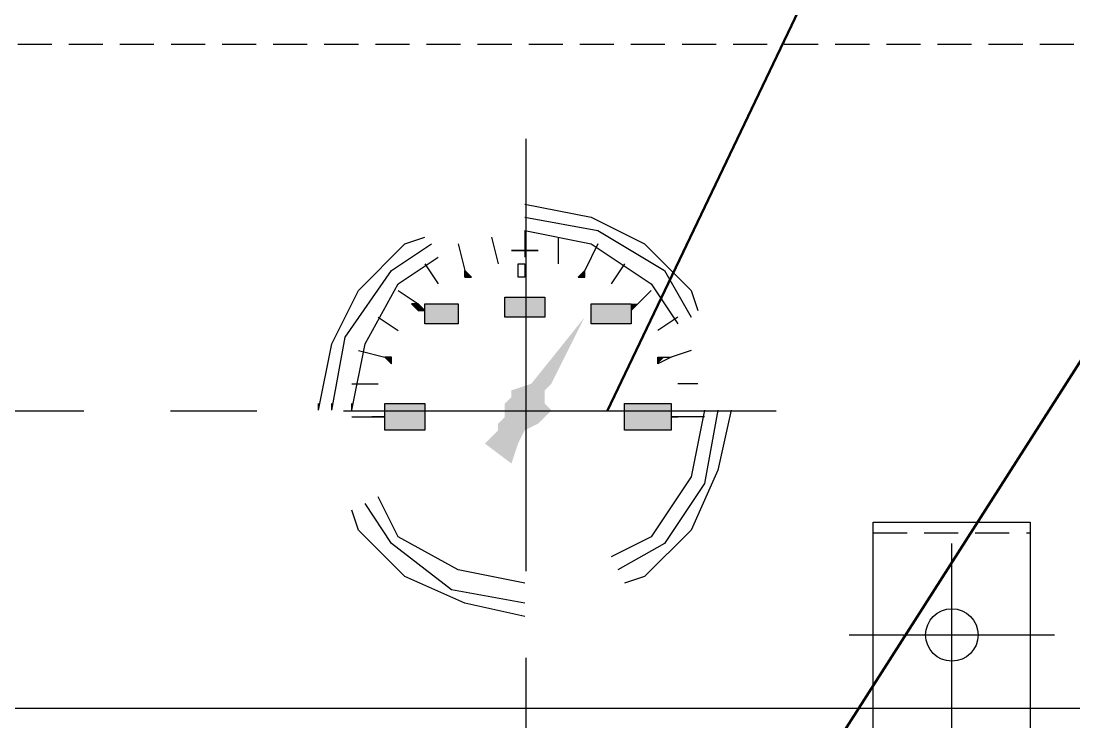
# Model space of a CAD drawing. Header units: millimetres. Extents: x 126854 to 137041, y -144259 to -137812.
# Drawn here: x 129265.3 to 129466.2, y -138912.3 to -138778.5 of the extents above; entities that cross this region are included whole.
import ezdxf

# ---------------------------------------------------------------- set-up
doc = ezdxf.new("R2010")
doc.units = ezdxf.units.MM
doc.header["$LTSCALE"] = 13
for name, pattern in [('CENTER', [50.8, 31.75, -6.35, 6.35, -6.35]), ('CENTERX2', [101.6, 63.5, -12.7, 12.7, -12.7]), ('DASHED', [0.75, 0.5, -0.25])]:
    doc.linetypes.add(name, pattern=pattern)
doc.layers.get('0').update_dxf_attribs({"color": 1, "linetype": 'CENTER'})
for name, color, linetype in [('1', 4, 'Continuous'), ('4虚线层', 6, 'DASHED'), ('粗实线', 4, 'Continuous')]:
    doc.layers.add(name, color=color, linetype=linetype)
doc.layers.add('标注、文本', color=3, linetype='Continuous', lineweight=25)

# ---------------------------------------------------------------- blocks, each defined once
blk = doc.blocks.new('A$C611D0E0A')
at = {"layer": '粗实线', "lineweight": 30}
h = blk.add_hatch(color=256, dxfattribs=at)
h.dxf.hatch_style = 2
h.paths.add_polyline_path([(0.9313, 2.2013), (0.9313, 2.159), (0.9737, 2.159)])
h = blk.add_hatch(color=256, dxfattribs=at)
h.dxf.hatch_style = 2
h.paths.add_polyline_path([(1.6933, 2.2013), (1.651, 2.159), (1.6933, 2.159)])
h = blk.add_hatch(color=256, dxfattribs=at)
h.dxf.hatch_style = 2
h.paths.add_polyline_path([(1.1853, 1.905), (1.4393, 1.905), (1.4393, 2.032), (1.1853, 2.032)])
h = blk.add_hatch(color=256, dxfattribs=at)
h.dxf.hatch_style = 2
h.paths.add_polyline_path([(0.5927, 1.9897), (0.635, 1.9897), (0.635, 1.9473)])
h = blk.add_hatch(color=256, dxfattribs=at)
h.dxf.hatch_style = 2
h.paths.add_polyline_path([(0.635, 1.8627), (0.889, 1.8627), (0.889, 1.9897), (0.635, 1.9897)])
h = blk.add_hatch(color=256, dxfattribs=at)
h.dxf.hatch_style = 2
h.paths.add_polyline_path([(1.7357, 1.8627), (1.9473, 1.8627), (1.9473, 1.9897), (1.7357, 1.9897)])
h = blk.add_hatch(color=256, dxfattribs=at)
h.dxf.hatch_style = 2
h.paths.add_polyline_path([(1.9897, 1.9897), (1.9473, 1.9473), (1.9897, 1.9473)])
h = blk.add_hatch(color=256, dxfattribs=at)
h.dxf.hatch_style = 2
h.paths.add_polyline_path([(1.9897, 1.9897), (2.032, 1.9897), (1.9897, 1.9473)])
h = blk.add_hatch(color=256, dxfattribs=at)
h.dxf.hatch_style = 2
h.paths.add_polyline_path([(0.9313, 1.905), (1.143, 1.4817), (1.27, 1.4817)])
h = blk.add_hatch(color=256, dxfattribs=at)
h.dxf.hatch_style = 2
h.paths.add_polyline_path([(0.4233, 1.651), (0.4657, 1.651), (0.4657, 1.6087)])
h = blk.add_hatch(color=256, dxfattribs=at)
h.dxf.hatch_style = 2
h.paths.add_polyline_path([(2.159, 1.651), (2.2013, 1.651), (2.159, 1.6087)])
h = blk.add_hatch(color=256, dxfattribs=at)
h.dxf.hatch_style = 2
h.paths.add_polyline_path([(1.143, 1.4817), (1.1853, 1.4393), (1.397, 1.4393)])
h = blk.add_hatch(color=256, dxfattribs=at)
h.dxf.hatch_style = 2
h.paths.add_polyline_path([(1.143, 1.4817), (1.27, 1.4817), (1.397, 1.4393)])
h = blk.add_hatch(color=256, dxfattribs=at)
h.dxf.hatch_style = 2
h.paths.add_polyline_path([(1.1853, 1.4393), (1.1853, 1.397), (1.397, 1.397)])
h = blk.add_hatch(color=256, dxfattribs=at)
h.dxf.hatch_style = 2
h.paths.add_polyline_path([(1.1853, 1.4393), (1.397, 1.4393), (1.397, 1.397)])
h = blk.add_hatch(color=256, dxfattribs=at)
h.dxf.hatch_style = 2
h.paths.add_polyline_path([(0.381, 1.1853), (0.6773, 1.1853), (0.6773, 1.3547), (0.381, 1.3547)])
h = blk.add_hatch(color=256, dxfattribs=at)
h.dxf.hatch_style = 2
h.paths.add_polyline_path([(1.1853, 1.3547), (1.143, 1.3123), (1.4393, 1.3123)])
h = blk.add_hatch(color=256, dxfattribs=at)
h.dxf.hatch_style = 2
h.paths.add_polyline_path([(1.1853, 1.397), (1.1853, 1.3547), (1.4393, 1.3547)])
h = blk.add_hatch(color=256, dxfattribs=at)
h.dxf.hatch_style = 2
h.paths.add_polyline_path([(1.1853, 1.397), (1.397, 1.397), (1.4393, 1.3547)])
h = blk.add_hatch(color=256, dxfattribs=at)
h.dxf.hatch_style = 2
h.paths.add_polyline_path([(1.1853, 1.3547), (1.4393, 1.3547), (1.4393, 1.3123)])
h = blk.add_hatch(color=256, dxfattribs=at)
h.dxf.hatch_style = 2
h.paths.add_polyline_path([(1.9473, 1.1853), (2.2013, 1.1853), (2.2013, 1.3547), (1.9473, 1.3547)])
h = blk.add_hatch(color=256, dxfattribs=at)
h.dxf.hatch_style = 2
h.paths.add_polyline_path([(1.143, 1.3123), (1.1853, 1.27), (1.4393, 1.27)])
h = blk.add_hatch(color=256, dxfattribs=at)
h.dxf.hatch_style = 2
h.paths.add_polyline_path([(1.143, 1.3123), (1.4393, 1.3123), (1.4393, 1.27)])
h = blk.add_hatch(color=256, dxfattribs=at)
h.dxf.hatch_style = 2
h.paths.add_polyline_path([(1.1853, 1.27), (1.2277, 1.2277), (1.4817, 1.2277)])
h = blk.add_hatch(color=256, dxfattribs=at)
h.dxf.hatch_style = 2
h.paths.add_polyline_path([(1.1853, 1.27), (1.4393, 1.27), (1.4817, 1.2277)])
h = blk.add_hatch(color=256, dxfattribs=at)
h.dxf.hatch_style = 2
h.paths.add_polyline_path([(1.2277, 1.2277), (1.3123, 1.1853), (1.4817, 1.1853)])
h = blk.add_hatch(color=256, dxfattribs=at)
h.dxf.hatch_style = 2
h.paths.add_polyline_path([(1.2277, 1.2277), (1.4817, 1.2277), (1.4817, 1.1853)])
h = blk.add_hatch(color=256, dxfattribs=at)
h.dxf.hatch_style = 2
h.paths.add_polyline_path([(1.3123, 1.1853), (1.3547, 1.1007), (1.5663, 1.1007)])
h = blk.add_hatch(color=256, dxfattribs=at)
h.dxf.hatch_style = 2
h.paths.add_polyline_path([(1.3123, 1.1853), (1.4817, 1.1853), (1.5663, 1.1007)])
h = blk.add_hatch(color=256, dxfattribs=at)
h.dxf.hatch_style = 2
h.paths.add_polyline_path([(1.3547, 1.1007), (1.5663, 1.1007), (1.397, 0.9737)])
for points in [[(1.3123, 2.6247), (0.889, 2.54), (0.5503, 2.3707), (0.254, 2.0743), (0.2117, 1.9473)], [(1.3123, 2.54), (0.8467, 2.4553), (0.4233, 2.2013), (0.254, 1.905)], [(1.3123, 2.4553), (0.889, 2.3707), (0.508, 2.1167), (0.3387, 1.8627)], [(2.6247, 1.3123), (2.54, 1.7357), (2.3707, 2.0743), (2.0743, 2.3707), (1.9473, 2.413)], [(2.54, 1.3123), (2.4553, 1.778), (2.159, 2.2013), (1.905, 2.3707)], [(2.413, 1.3123), (2.3283, 1.7357), (2.1167, 2.1167), (1.8627, 2.286)], [(2.54, 1.3123), (2.54, 1.3547)], [(2.6247, 1.3123), (2.6247, 1.3547)], [(0, 1.3123), (0.0847, 0.9313), (0.254, 0.5503), (0.5503, 0.254), (0.6773, 0.2117)], [(0.0847, 1.3123), (0.1693, 0.8467), (0.4233, 0.4657), (0.7197, 0.2963)], [(0.1693, 1.3123), (0.254, 0.889), (0.508, 0.508), (0.762, 0.381)], [(1.3123, 0.2117), (1.7357, 0.2963), (2.1167, 0.508), (2.2437, 0.762)], [(1.3123, 0.0847), (1.778, 0.1693), (2.159, 0.4657), (2.3283, 0.7197)], [(1.3123, 0), (1.6933, 0.0847), (2.0743, 0.254), (2.3707, 0.5503), (2.413, 0.6773)]]:
    blk.add_lwpolyline(points, dxfattribs=at)
for points in [[(1.397, 2.3283), (1.2277, 2.3283)], [(1.3123, 2.2437), (1.3123, 2.2013), (1.3123, 2.159), (1.3547, 2.159), (1.3547, 2.2013), (1.3547, 2.2437)], [(0.9313, 2.2013), (0.9737, 2.159), (0.9313, 2.159)], [(1.6933, 2.2013), (1.6933, 2.159), (1.651, 2.159)], [(1.6933, 2.2013), (1.651, 2.159), (1.6933, 2.159)], [(1.1853, 1.905), (1.4393, 1.905), (1.4393, 2.032), (1.1853, 2.032)], [(0.5927, 1.9897), (0.635, 1.9473)], [(0.635, 1.8627), (0.889, 1.8627), (0.889, 1.9897), (0.635, 1.9897)], [(1.7357, 1.8627), (1.9473, 1.8627), (1.9473, 1.9897), (1.7357, 1.9897)], [(2.032, 1.9897), (1.9897, 1.9473), (1.9473, 1.9473), (1.9897, 1.9897)], [(1.9897, 1.9897), (1.9473, 1.9473), (1.9897, 1.9473), (2.032, 1.9897)], [(0.381, 1.651), (0.4657, 1.6087), (0.4657, 1.651), (0.4233, 1.651)], [(2.2013, 1.651), (2.159, 1.6087), (2.159, 1.651)], [(2.2013, 1.651), (2.159, 1.6087), (2.159, 1.651)], [(0.381, 1.1853), (0.6773, 1.1853), (0.6773, 1.3547), (0.381, 1.3547)], [(1.9473, 1.1853), (2.2013, 1.1853), (2.2013, 1.3547), (1.9473, 1.3547)], [(0.3387, 1.27), (0.381, 1.27)], [(2.286, 1.27), (2.2013, 1.27)], [(2.286, 1.27), (2.2013, 1.27)]]:
    blk.add_lwpolyline(points, close=True, dxfattribs=at)
for points in [[(1.1007, 2.413), (1.1007, 2.413), (1.1007, 2.2437), (1.1007, 2.2437)], [(1.3123, 2.4553), (1.3123, 2.4553), (1.3123, 2.286), (1.3123, 2.286)], [(1.524, 2.413), (1.524, 2.413), (1.4817, 2.2437), (1.4817, 2.2437)], [(0.8467, 2.3707), (0.8467, 2.3707), (0.9313, 2.2013), (0.9313, 2.2013)], [(1.7357, 2.3707), (1.7357, 2.3707), (1.6933, 2.2013), (1.6933, 2.2013)], [(0.6773, 2.2437), (0.6773, 2.2437), (0.762, 2.1167), (0.762, 2.1167)], [(1.9473, 2.2437), (1.9473, 2.2437), (1.8627, 2.1167), (1.8627, 2.1167)], [(0.508, 2.0743), (0.508, 2.0743), (0.5927, 1.9897), (0.5927, 1.9897)], [(2.1167, 2.0743), (2.1167, 2.0743), (1.9897, 1.9897), (1.9897, 1.9897)], [(0.3387, 1.905), (0.3387, 1.905), (0.4657, 1.8203), (0.4657, 1.8203)], [(2.2437, 1.905), (2.2437, 1.905), (2.1167, 1.8203), (2.1167, 1.8203)], [(0.254, 1.6933), (0.254, 1.6933), (0.381, 1.651), (0.381, 1.651)], [(2.3707, 1.6933), (2.3707, 1.6933), (2.2013, 1.651), (2.2013, 1.651)], [(0.2117, 1.4817), (0.2117, 1.4817), (0.3387, 1.4817), (0.3387, 1.4817)], [(2.413, 1.4817), (2.413, 1.4817), (2.2437, 1.4817), (2.2437, 1.4817)], [(2.413, 1.3123), (2.413, 1.3123), (2.413, 1.3547), (2.413, 1.3547)], [(0.1693, 1.27), (0.1693, 1.27), (0.3387, 1.27), (0.3387, 1.27)], [(2.413, 1.27), (2.413, 1.27), (2.286, 1.27), (2.286, 1.27)]]:
    blk.add_open_spline(points, degree=3, dxfattribs=at)
blk = doc.blocks.new('A$C7F2363B2')
at = {"layer": '1', "color": 1, "linetype": 'CENTERX2', "lineweight": -3, "ltscale": 0.1}
for p, q in [((28.09, 39.14), (28.09, 0)), ((65.09, 39.14), (65.09, 0)), ((0, 19.57), (93.18, 19.57))]:
    blk.add_line(p, q, dxfattribs=at)
at = {"layer": '1'}
for p, q in [((6.59, 34.61), (86.59, 34.61)), ((6.59, 4.61), (6.59, 34.61)), ((86.59, 34.61), (86.59, 4.61)), ((86.59, 4.61), (6.59, 4.61))]:
    blk.add_line(p, q, dxfattribs=at)
for centre in [(28.07, 19.57, -960.03), (65.07, 19.57, -960.03)]:
    blk.add_circle(centre, 5, dxfattribs=at)
at = {"layer": '4虚线层'}
for p, q in [((8.59, 4.61), (8.59, 34.61)), ((84.59, 34.61), (84.59, 4.61))]:
    blk.add_line(p, q, dxfattribs=at)

msp = doc.modelspace()

# ---------------------------------------------------------------- linework, layer by layer
at = {"color": 7, "linetype": 'ByBlock', "lineweight": 30}
msp.add_line((129221.726, -138909.606), (129705.69, -138909.606), dxfattribs=at)
at = {"layer": '1', "color": 1, "linetype": 'CENTERX2', "lineweight": -3, "ltscale": 0.1}
for p, q in [((129361.642, -138800.955), (129361.642, -139072.299)), ((129409.404, -138852.941), (129031.714, -138852.941))]:
    msp.add_line(p, q, dxfattribs=at)
at = {"layer": '4虚线层'}
msp.add_line((128211.69, -138782.933), (129481.69, -138782.933), dxfattribs=at)
at = {"layer": '粗实线', "lineweight": 50}
for p, q in [((129372.022, -138992.843), (129689.78, -138495.215)), ((129377.134, -138852.941), (129547.969, -138495.215))]:
    msp.add_line(p, q, dxfattribs=at)

# ---------------------------------------------------------------- block references
at = {"layer": '标注、文本', "xscale": -30, "yscale": 30, "zscale": 30}
msp.add_blockref('A$C611D0E0A', (129400.806, -138892.152), dxfattribs=at)
at = {"layer": '标注、文本', "rotation": 90}
msp.add_blockref('A$C7F2363B2', (129462.497, -138960.733), dxfattribs=at)

doc.saveas('drawing.dxf')
